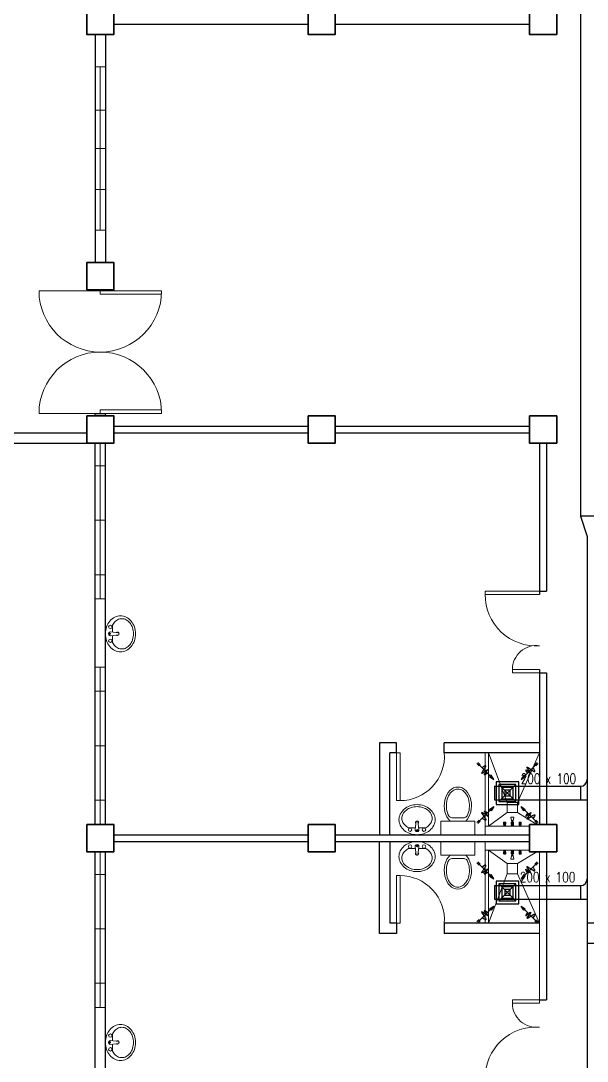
# Model space of a CAD drawing. Header units: millimetres. Extents: x 3 to 434, y 1 to 233.
# Drawn here: x 12.75 to 21.07, y 20.66 to 35.94 of the extents above; entities that cross this region are included whole.
import ezdxf

# ---------------------------------------------------------------- set-up
doc = ezdxf.new("R2010")
doc.units = ezdxf.units.MM
doc.header["$MEASUREMENT"] = 0
for name, color, linetype in [('AIR', 7, 'Continuous'), ('AIR-00', 8, 'Continuous'), ('AIR-03', 30, 'Continuous'), ('ducting label', 7, 'Continuous'), ('exhaust', 1, 'Continuous')]:
    doc.layers.add(name, color=color, linetype=linetype)
doc.styles.add('Arch-Dim', font='simplex.shx', dxfattribs={"width": 0.75})

# ---------------------------------------------------------------- blocks, each defined once
blk = doc.blocks.new('GRILL-C-IN')
at = {"layer": 'AIR-00', "ltscale": 3}
for p, q in [((-0.623, 0.601), (-0.674, 0.651)), ((-0.601, 0.623), (-0.651, 0.674)), ((-0.637, 0.637), (-0.3, 0.3)), ((0.637, 0.637), (0.3, 0.3)), ((0.601, 0.623), (0.651, 0.674)), ((0.623, 0.601), (0.674, 0.651)), ((-0.637, -0.637), (-0.3, -0.3)), ((0.637, -0.637), (0.3, -0.3)), ((-0.623, -0.601), (-0.674, -0.651)), ((-0.601, -0.623), (-0.651, -0.674)), ((0.601, -0.623), (0.651, -0.674)), ((0.623, -0.601), (0.674, -0.651))]:
    blk.add_line(p, q, dxfattribs=at)
at = {"layer": 'AIR-00', "color": 50}
for p, q in [((-0.188, 0.187), (0.187, -0.188)), ((0.187, 0.187), (-0.188, -0.188))]:
    blk.add_line(p, q, dxfattribs=at)
at = {"layer": 'AIR-00', "ltscale": 3}
for points in [[(-0.362, 0.393), (-0.393, 0.362), (-0.3, 0.3)], [(0.393, 0.362), (0.362, 0.393), (0.3, 0.3)], [(-0.362, -0.393), (-0.393, -0.362), (-0.3, -0.3)], [(0.393, -0.362), (0.362, -0.393), (0.3, -0.3)]]:
    blk.add_lwpolyline(points, close=True, dxfattribs=at)
at = {"layer": 'AIR-00', "color": 50}
for points in [[(-0.188, -0.188), (0.187, -0.188), (0.187, 0.187), (-0.188, 0.187)], [(-0.125, -0.125), (0.125, -0.125), (0.125, 0.125), (-0.125, 0.125)], [(-0.062, -0.062), (0.062, -0.062), (0.062, 0.062), (-0.062, 0.062)]]:
    blk.add_lwpolyline(points, close=True, dxfattribs=at)
at = {"layer": 'AIR-00', "ltscale": 3}
for points in [[(-0.441, 0.441), (-0.512, 0.404), (-0.432, 0.514), (-0.568, 0.43), (-0.477, 0.6), (-0.561, 0.561)], [(0.441, 0.441), (0.404, 0.512), (0.514, 0.432), (0.43, 0.568), (0.6, 0.477), (0.561, 0.561)], [(-0.441, -0.441), (-0.512, -0.404), (-0.432, -0.514), (-0.568, -0.43), (-0.477, -0.6), (-0.561, -0.561)], [(0.441, -0.441), (0.404, -0.512), (0.514, -0.432), (0.43, -0.568), (0.6, -0.477), (0.561, -0.561)]]:
    blk.add_spline(points, degree=3, dxfattribs=at)
for points in [[(-0.3, 0.3), (-0.362, 0.393), (-0.393, 0.362)], [(0.3, 0.3), (0.393, 0.362), (0.362, 0.393)], [(-0.3, -0.3), (-0.362, -0.393), (-0.393, -0.362)], [(0.3, -0.3), (0.393, -0.362), (0.362, -0.393)]]:
    blk.add_solid(points, dxfattribs=at)
at = {"layer": 'AIR-03', "color": 6}
blk.add_lwpolyline([(-0.25, -0.25), (0.25, -0.25), (0.25, 0.25), (-0.25, 0.25)], close=True, dxfattribs=at)

msp = doc.modelspace()

# ---------------------------------------------------------------- linework, layer by layer
at = {"color": 8, "linetype": 'ByBlock', "lineweight": 25}
for p, q in [((14.12, 35.887), (16.97, 35.887)), ((17.37, 35.887), (20.22, 35.887)), ((13.845, 35.737), (13.845, 32.387)), ((13.995, 35.737), (13.995, 32.387)), ((13.845, 31.987), (13.845, 31.974)), ((13.995, 31.987), (13.995, 31.974)), ((13.845, 31.077), (13.845, 31.071)), ((13.995, 31.077), (13.995, 31.071)), ((13.845, 30.174), (13.845, 30.162)), ((13.995, 30.174), (13.995, 30.162)), ((14.12, 29.987), (16.97, 29.987)), ((17.37, 29.987), (20.22, 29.987)), ((14.12, 29.887), (16.97, 29.887)), ((17.37, 29.887), (20.22, 29.887)), ((13.845, 24.137), (13.845, 29.737)), ((13.995, 24.137), (13.995, 29.737)), ((20.37, 29.737), (20.37, 27.512)), ((20.47, 29.737), (20.47, 27.562)), ((20.37, 27.562), (20.47, 27.562)), ((20.37, 26.412), (20.37, 24.137)), ((20.37, 26.362), (20.47, 26.362)), ((20.47, 26.362), (20.47, 24.137)), ((18.02, 25.337), (18.02, 23.987)), ((18.97, 25.187), (18.97, 25.337)), ((14.12, 23.987), (16.97, 23.987)), ((17.37, 23.987), (20.22, 23.987)), ((14.12, 23.887), (16.97, 23.887)), ((17.37, 23.887), (20.22, 23.887)), ((18.02, 22.537), (18.02, 23.887)), ((13.845, 18.137), (13.845, 23.737)), ((13.995, 18.137), (13.995, 23.737)), ((20.47, 23.737), (20.47, 21.562)), ((20.37, 21.562), (20.47, 21.562))]:
    msp.add_line(p, q, dxfattribs=at)
at = {"color": 8, "lineweight": 9}
for p, q in [((13.845, 35.262), (13.995, 35.262)), ((13.845, 34.062), (13.845, 35.262)), ((13.92, 32.862), (13.92, 35.262)), ((13.995, 35.262), (13.995, 32.862)), ((13.845, 34.624), (13.995, 34.624)), ((13.845, 34.062), (13.845, 32.862)), ((13.845, 34.062), (13.995, 34.062)), ((13.845, 33.462), (13.995, 33.462)), ((13.995, 32.862), (13.845, 32.862)), ((14.193, 26.951), (14.071, 26.965)), ((14.193, 26.922), (14.071, 26.909)), ((18.555, 24.185), (18.542, 24.063)), ((18.584, 24.185), (18.598, 24.063)), ((18.92, 24.187), (18.92, 23.987)), ((19.42, 24.187), (18.92, 24.187)), ((19.26, 24.237), (19.08, 24.237)), ((19.42, 23.987), (19.42, 24.187)), ((19.843, 24.169), (19.84, 24.167)), ((19.84, 24.167), (19.84, 24.145)), ((19.873, 24.167), (19.84, 24.167)), ((19.84, 24.145), (19.842, 24.141)), ((19.842, 24.139), (19.842, 24.133)), ((19.843, 24.17), (19.843, 24.169)), ((19.869, 24.17), (19.843, 24.17)), ((19.869, 24.169), (19.843, 24.169)), ((19.843, 24.158), (19.843, 24.146)), ((19.843, 24.145), (19.85, 24.145)), ((19.85, 24.158), (19.85, 24.146)), ((19.862, 24.158), (19.862, 24.146)), ((19.869, 24.145), (19.862, 24.145)), ((19.869, 24.17), (19.869, 24.169)), ((19.869, 24.169), (19.873, 24.167)), ((19.869, 24.158), (19.869, 24.146)), ((19.87, 24.139), (19.87, 24.133)), ((19.873, 24.145), (19.871, 24.141)), ((19.873, 24.167), (19.873, 24.145)), ((19.958, 24.197), (19.949, 24.239)), ((19.951, 24.244), (19.989, 24.244)), ((19.957, 24.169), (19.953, 24.167)), ((19.962, 24.167), (19.953, 24.167)), ((19.953, 24.167), (19.953, 24.145)), ((19.953, 24.145), (19.955, 24.141)), ((19.956, 24.139), (19.956, 24.133)), ((19.962, 24.17), (19.957, 24.17)), ((19.957, 24.17), (19.957, 24.169)), ((19.962, 24.169), (19.957, 24.169)), ((19.957, 24.158), (19.957, 24.146)), ((19.957, 24.145), (19.962, 24.145)), ((19.982, 24.197), (19.958, 24.197)), ((19.958, 24.197), (19.958, 24.19)), ((19.982, 24.197), (19.958, 24.197)), ((19.958, 24.19), (19.982, 24.19)), ((19.962, 24.127), (19.962, 24.19)), ((19.977, 24.19), (19.977, 24.127)), ((19.983, 24.17), (19.977, 24.17)), ((19.983, 24.169), (19.977, 24.169)), ((19.987, 24.167), (19.977, 24.167)), ((19.983, 24.145), (19.977, 24.145)), ((19.982, 24.197), (19.991, 24.239)), ((19.982, 24.19), (19.982, 24.197)), ((19.983, 24.17), (19.983, 24.169)), ((19.983, 24.169), (19.987, 24.167)), ((19.983, 24.158), (19.983, 24.146)), ((19.987, 24.145), (19.984, 24.141)), ((19.984, 24.139), (19.984, 24.133)), ((19.987, 24.167), (19.987, 24.145)), ((20.07, 24.169), (20.067, 24.167)), ((20.1, 24.167), (20.067, 24.167)), ((20.067, 24.167), (20.067, 24.145)), ((20.067, 24.145), (20.069, 24.141)), ((20.097, 24.17), (20.07, 24.17)), ((20.07, 24.17), (20.07, 24.169)), ((20.097, 24.169), (20.07, 24.169)), ((20.07, 24.158), (20.07, 24.146)), ((20.07, 24.145), (20.078, 24.145)), ((20.07, 24.139), (20.07, 24.133)), ((20.077, 24.158), (20.077, 24.146)), ((20.097, 24.145), (20.089, 24.145)), ((20.09, 24.158), (20.09, 24.146)), ((20.097, 24.17), (20.097, 24.169)), ((20.097, 24.169), (20.1, 24.167)), ((20.097, 24.158), (20.097, 24.146)), ((20.1, 24.145), (20.098, 24.141)), ((20.098, 24.139), (20.098, 24.133)), ((20.1, 24.167), (20.1, 24.145)), ((18.92, 23.987), (19.42, 23.987)), ((19.839, 24.113), (19.843, 24.119)), ((19.839, 24.113), (19.839, 24.112)), ((19.873, 24.113), (19.839, 24.113)), ((19.873, 24.112), (19.839, 24.112)), ((19.87, 24.133), (19.842, 24.133)), ((19.842, 24.133), (19.843, 24.131)), ((19.87, 24.131), (19.843, 24.131)), ((19.87, 24.119), (19.843, 24.119)), ((19.845, 24.119), (19.845, 24.131)), ((19.868, 24.119), (19.868, 24.131)), ((19.87, 24.133), (19.87, 24.131)), ((19.873, 24.113), (19.87, 24.119)), ((19.873, 24.113), (19.873, 24.112)), ((19.941, 24.112), (19.953, 24.118)), ((19.999, 24.112), (19.941, 24.112)), ((19.953, 24.127), (19.987, 24.127)), ((19.953, 24.118), (19.953, 24.127)), ((19.953, 24.118), (19.987, 24.118)), ((19.987, 24.118), (19.953, 24.118)), ((19.962, 24.133), (19.956, 24.133)), ((19.956, 24.133), (19.957, 24.131)), ((19.962, 24.131), (19.957, 24.131)), ((19.959, 24.127), (19.959, 24.131)), ((19.977, 24.127), (19.962, 24.127)), ((19.984, 24.133), (19.977, 24.133)), ((19.983, 24.131), (19.977, 24.131)), ((19.981, 24.127), (19.981, 24.131)), ((19.984, 24.133), (19.983, 24.131)), ((19.987, 24.127), (19.987, 24.118)), ((19.987, 24.118), (19.999, 24.112)), ((20.066, 24.112), (20.07, 24.119)), ((20.101, 24.112), (20.066, 24.112)), ((20.101, 24.112), (20.066, 24.112)), ((20.066, 24.112), (20.066, 24.112)), ((20.07, 24.133), (20.07, 24.131)), ((20.098, 24.133), (20.07, 24.133)), ((20.097, 24.131), (20.07, 24.131)), ((20.097, 24.119), (20.07, 24.119)), ((20.072, 24.119), (20.072, 24.131)), ((20.095, 24.119), (20.095, 24.131)), ((20.098, 24.133), (20.097, 24.131)), ((20.101, 24.112), (20.097, 24.119)), ((20.101, 24.112), (20.101, 24.112)), ((18.92, 23.687), (18.92, 23.887)), ((18.92, 23.887), (19.42, 23.887)), ((19.42, 23.887), (19.42, 23.687)), ((18.555, 23.689), (18.542, 23.811)), ((18.584, 23.689), (18.598, 23.811)), ((19.42, 23.687), (18.92, 23.687)), ((19.839, 23.761), (19.839, 23.762)), ((19.873, 23.762), (19.839, 23.762)), ((19.839, 23.761), (19.843, 23.754)), ((19.873, 23.761), (19.839, 23.761)), ((19.84, 23.728), (19.842, 23.732)), ((19.84, 23.706), (19.84, 23.728)), ((19.843, 23.705), (19.84, 23.706)), ((19.873, 23.706), (19.84, 23.706)), ((19.842, 23.74), (19.843, 23.742)), ((19.842, 23.734), (19.842, 23.74)), ((19.87, 23.74), (19.842, 23.74)), ((19.87, 23.754), (19.843, 23.754)), ((19.87, 23.742), (19.843, 23.742)), ((19.843, 23.728), (19.85, 23.728)), ((19.843, 23.715), (19.843, 23.727)), ((19.843, 23.703), (19.843, 23.705)), ((19.869, 23.705), (19.843, 23.705)), ((19.869, 23.703), (19.843, 23.703)), ((19.845, 23.754), (19.845, 23.742)), ((19.85, 23.715), (19.85, 23.727)), ((19.869, 23.728), (19.862, 23.728)), ((19.862, 23.715), (19.862, 23.727)), ((19.868, 23.754), (19.868, 23.742)), ((19.869, 23.715), (19.869, 23.727)), ((19.869, 23.705), (19.873, 23.706)), ((19.869, 23.703), (19.869, 23.705)), ((19.873, 23.761), (19.87, 23.754)), ((19.87, 23.74), (19.87, 23.742)), ((19.87, 23.734), (19.87, 23.74)), ((19.873, 23.728), (19.871, 23.732)), ((19.873, 23.761), (19.873, 23.762)), ((19.873, 23.706), (19.873, 23.728)), ((19.941, 23.762), (19.953, 23.756)), ((19.999, 23.762), (19.941, 23.762)), ((19.953, 23.756), (19.987, 23.756)), ((19.987, 23.756), (19.953, 23.756)), ((19.953, 23.756), (19.953, 23.746)), ((19.953, 23.746), (19.987, 23.746)), ((19.953, 23.728), (19.955, 23.732)), ((19.953, 23.706), (19.953, 23.728)), ((19.962, 23.706), (19.953, 23.706)), ((19.957, 23.705), (19.953, 23.706)), ((19.956, 23.74), (19.957, 23.742)), ((19.962, 23.74), (19.956, 23.74)), ((19.956, 23.734), (19.956, 23.74)), ((19.962, 23.742), (19.957, 23.742)), ((19.957, 23.728), (19.962, 23.728)), ((19.957, 23.715), (19.957, 23.727)), ((19.962, 23.705), (19.957, 23.705)), ((19.957, 23.703), (19.957, 23.705)), ((19.962, 23.703), (19.957, 23.703)), ((19.958, 23.676), (19.958, 23.684)), ((19.958, 23.684), (19.982, 23.684)), ((19.959, 23.746), (19.959, 23.742)), ((19.962, 23.746), (19.962, 23.684)), ((19.977, 23.746), (19.962, 23.746)), ((19.977, 23.684), (19.977, 23.746)), ((19.983, 23.742), (19.977, 23.742)), ((19.984, 23.74), (19.977, 23.74)), ((19.983, 23.728), (19.977, 23.728)), ((19.987, 23.706), (19.977, 23.706)), ((19.983, 23.705), (19.977, 23.705)), ((19.983, 23.703), (19.977, 23.703)), ((19.981, 23.746), (19.981, 23.742)), ((19.982, 23.684), (19.982, 23.676)), ((19.984, 23.74), (19.983, 23.742)), ((19.983, 23.715), (19.983, 23.727)), ((19.983, 23.705), (19.987, 23.706)), ((19.983, 23.703), (19.983, 23.705)), ((19.984, 23.734), (19.984, 23.74)), ((19.987, 23.728), (19.984, 23.732)), ((19.987, 23.756), (19.999, 23.762)), ((19.987, 23.746), (19.987, 23.756)), ((19.987, 23.706), (19.987, 23.728)), ((20.101, 23.762), (20.066, 23.762)), ((20.066, 23.761), (20.066, 23.762)), ((20.101, 23.761), (20.066, 23.761)), ((20.066, 23.761), (20.07, 23.754)), ((20.067, 23.728), (20.069, 23.732)), ((20.067, 23.706), (20.067, 23.728)), ((20.1, 23.706), (20.067, 23.706)), ((20.07, 23.705), (20.067, 23.706)), ((20.097, 23.754), (20.07, 23.754)), ((20.07, 23.74), (20.07, 23.742)), ((20.097, 23.742), (20.07, 23.742)), ((20.098, 23.74), (20.07, 23.74)), ((20.07, 23.734), (20.07, 23.74)), ((20.07, 23.728), (20.078, 23.728)), ((20.07, 23.715), (20.07, 23.727)), ((20.097, 23.705), (20.07, 23.705)), ((20.07, 23.703), (20.07, 23.705)), ((20.097, 23.703), (20.07, 23.703)), ((20.072, 23.754), (20.072, 23.742)), ((20.077, 23.715), (20.077, 23.727)), ((20.097, 23.728), (20.089, 23.728)), ((20.09, 23.715), (20.09, 23.727)), ((20.095, 23.754), (20.095, 23.742)), ((20.101, 23.761), (20.097, 23.754)), ((20.098, 23.74), (20.097, 23.742)), ((20.097, 23.715), (20.097, 23.727)), ((20.097, 23.705), (20.1, 23.706)), ((20.097, 23.703), (20.097, 23.705)), ((20.098, 23.734), (20.098, 23.74)), ((20.1, 23.728), (20.098, 23.732)), ((20.1, 23.706), (20.1, 23.728)), ((20.101, 23.761), (20.101, 23.762)), ((19.26, 23.637), (19.08, 23.637)), ((19.958, 23.676), (19.949, 23.634)), ((19.951, 23.63), (19.989, 23.63)), ((19.982, 23.676), (19.958, 23.676)), ((19.982, 23.676), (19.958, 23.676)), ((19.982, 23.676), (19.991, 23.634)), ((14.193, 20.951), (14.071, 20.965)), ((14.193, 20.922), (14.071, 20.909))]:
    msp.add_line(p, q, dxfattribs=at)
at = {"color": 8, "lineweight": 25}
for p, q in [((13.995, 32.387), (13.845, 32.387)), ((13.845, 31.987), (13.845, 31.974)), ((13.995, 31.974), (13.845, 31.974)), ((13.995, 31.987), (13.995, 31.974)), ((13.845, 30.174), (13.995, 30.174)), ((13.845, 30.137), (13.845, 30.174)), ((13.995, 30.137), (13.995, 30.174)), ((10.72, 29.887), (13.72, 29.887)), ((10.72, 29.737), (13.72, 29.737))]:
    msp.add_line(p, q, dxfattribs=at)
at = {"color": 8, "lineweight": 13}
for p, q in [((13.92, 31.974), (13.02, 31.974)), ((14.82, 31.974), (13.92, 31.974)), ((13.92, 31.974), (13.92, 31.924)), ((14.82, 31.924), (14.82, 31.974)), ((13.92, 31.924), (14.82, 31.924)), ((13.92, 30.174), (13.02, 30.174)), ((14.82, 30.224), (13.92, 30.224)), ((13.92, 30.224), (13.92, 30.174)), ((13.92, 30.174), (14.82, 30.174)), ((14.82, 30.174), (14.82, 30.224))]:
    msp.add_line(p, q, dxfattribs=at)
at = {"color": 8, "linetype": 'ByBlock', "lineweight": 9}
for p, q in [((13.92, 29.737), (13.92, 27.449)), ((13.845, 28.605), (13.845, 29.405)), ((13.845, 29.405), (13.995, 29.405)), ((13.995, 29.405), (13.995, 27.805)), ((13.845, 28.605), (13.995, 28.605)), ((13.995, 27.805), (13.845, 27.805)), ((13.845, 27.449), (13.995, 27.449)), ((13.845, 26.449), (13.995, 26.449)), ((13.92, 26.449), (13.92, 24.137)), ((13.845, 25.293), (13.845, 26.093)), ((13.845, 26.093), (13.995, 26.093)), ((13.995, 26.093), (13.995, 24.493)), ((13.845, 25.293), (13.995, 25.293)), ((13.995, 24.493), (13.845, 24.493)), ((20.22, 24.112), (19.57, 24.112)), ((13.92, 23.737), (13.92, 21.449)), ((20.22, 23.762), (19.57, 23.762)), ((13.845, 22.605), (13.845, 23.405)), ((13.845, 23.405), (13.995, 23.405)), ((13.995, 23.405), (13.995, 21.805)), ((13.845, 22.605), (13.995, 22.605)), ((13.995, 21.805), (13.845, 21.805)), ((13.845, 21.449), (13.995, 21.449))]:
    msp.add_line(p, q, dxfattribs=at)
at = {"color": 8, "linetype": 'ByBlock', "lineweight": 25, "ltscale": 0.3}
for p, q in [((18.27, 25.337), (18.02, 25.337)), ((18.27, 25.187), (18.27, 25.337)), ((20.37, 25.337), (18.97, 25.337)), ((18.27, 25.187), (18.17, 25.187)), ((18.17, 23.987), (18.17, 25.187)), ((20.37, 25.187), (18.97, 25.187)), ((18.17, 23.887), (18.17, 22.687)), ((18.27, 22.687), (18.17, 22.687)), ((18.27, 22.687), (18.27, 22.537)), ((20.37, 22.687), (18.97, 22.687)), ((18.97, 22.687), (18.97, 22.537)), ((18.27, 22.537), (18.02, 22.537)), ((20.37, 22.537), (18.97, 22.537))]:
    msp.add_line(p, q, dxfattribs=at)
at = {"color": 8, "linetype": 'ByBlock', "lineweight": 9, "ltscale": 0.3}
for p, q in [((19.895, 24.462), (19.62, 25.187)), ((20.045, 24.462), (20.37, 25.187)), ((19.895, 24.312), (19.62, 24.112)), ((20.045, 24.312), (20.329, 24.137)), ((19.895, 23.562), (19.62, 23.762)), ((20.045, 23.562), (20.329, 23.737)), ((19.895, 23.412), (19.62, 22.687)), ((20.045, 23.412), (20.37, 22.687))]:
    msp.add_line(p, q, dxfattribs=at)
at = {"color": 8, "linetype": 'ByBlock', "lineweight": 13}
msp.add_line((20.37, 23.737), (20.37, 21.512), dxfattribs=at)
at = {"color": 8, "linetype": 'ByBlock', "lineweight": 35}
for points in [[(13.72, 36.137), (14.12, 36.137), (14.12, 35.737), (13.72, 35.737)], [(16.97, 36.137), (17.37, 36.137), (17.37, 35.737), (16.97, 35.737)], [(20.22, 36.137), (20.62, 36.137), (20.62, 35.737), (20.22, 35.737)], [(13.72, 30.137), (14.12, 30.137), (14.12, 29.737), (13.72, 29.737)], [(16.97, 30.137), (17.37, 30.137), (17.37, 29.737), (16.97, 29.737)], [(20.22, 30.137), (20.62, 30.137), (20.62, 29.737), (20.22, 29.737)], [(13.72, 24.137), (14.12, 24.137), (14.12, 23.737), (13.72, 23.737)], [(16.97, 24.137), (17.37, 24.137), (17.37, 23.737), (16.97, 23.737)], [(20.22, 24.137), (20.62, 24.137), (20.62, 23.737), (20.22, 23.737)]]:
    msp.add_lwpolyline(points, close=True, dxfattribs=at)
at = {"color": 8, "lineweight": 9}
for points in [[(13.845, 32.862), (13.845, 35.262), (13.995, 35.262), (13.995, 32.862)], [(13.845, 35.262), (13.995, 35.262), (13.995, 32.862), (13.845, 32.862)], [(13.845, 29.737), (13.995, 29.737), (13.995, 27.449), (13.845, 27.449)], [(13.845, 26.449), (13.995, 26.449), (13.995, 24.137), (13.845, 24.137)], [(13.845, 23.737), (13.995, 23.737), (13.995, 21.449), (13.845, 21.449)]]:
    msp.add_lwpolyline(points, close=True, dxfattribs=at)
at = {"color": 8, "lineweight": 35}
msp.add_lwpolyline([(13.72, 31.987), (14.12, 31.987), (14.12, 32.387), (13.72, 32.387)], close=True, dxfattribs=at)
at = {"color": 8, "lineweight": 13, "ltscale": 0.03}
for points in [[(20.37, 27.512), (20.37, 27.562), (19.57, 27.562), (19.57, 27.512)], [(20.37, 26.362), (20.37, 26.412), (19.97, 26.412), (19.97, 26.362)], [(18.27, 25.187), (18.32, 25.187), (18.32, 24.487), (18.27, 24.487)], [(18.27, 22.687), (18.32, 22.687), (18.32, 23.387), (18.27, 23.387)], [(20.37, 21.562), (20.37, 21.512), (19.97, 21.512), (19.97, 21.562)]]:
    msp.add_lwpolyline(points, close=True, dxfattribs=at)
at = {"color": 8, "lineweight": 9}
for points in [[(14.216, 26.672, 0.11576), (14.298, 26.691, 0.104047), (14.372, 26.749, 0.090875), (14.42, 26.833, 0.083344), (14.437, 26.937, 0.083344), (14.42, 27.04, 0.090875), (14.372, 27.124, 0.104047), (14.298, 27.182, 0.11576), (14.216, 27.202, 0.11576), (14.133, 27.182, 0.104047), (14.06, 27.124, 0.090875), (14.012, 27.04, 0.083344), (13.995, 26.937, 0.083344), (14.012, 26.833, 0.090875), (14.06, 26.749, 0.104047), (14.133, 26.691, 0.11576)], [(18.835, 24.208, 0.11576), (18.816, 24.29, 0.104047), (18.757, 24.364, 0.090875), (18.673, 24.411, 0.083344), (18.57, 24.429, 0.083344), (18.466, 24.411, 0.090875), (18.383, 24.364, 0.104047), (18.324, 24.29, 0.11576), (18.305, 24.208, 0.11576), (18.324, 24.125, 0.104047), (18.383, 24.051, 0.090875), (18.466, 24.004, 0.083344), (18.57, 23.987, 0.083344), (18.673, 24.004, 0.090875), (18.757, 24.051, 0.104047), (18.816, 24.125, 0.11576)], [(18.835, 23.666, -0.11576), (18.816, 23.583, -0.104047), (18.757, 23.509, -0.090875), (18.673, 23.462, -0.083344), (18.57, 23.445, -0.083344), (18.466, 23.462, -0.090875), (18.383, 23.509, -0.104047), (18.324, 23.583, -0.11576), (18.305, 23.666, -0.11576), (18.324, 23.748, -0.104047), (18.383, 23.822, -0.090875), (18.466, 23.869, -0.083344), (18.57, 23.887, -0.083344), (18.673, 23.869, -0.090875), (18.757, 23.822, -0.104047), (18.816, 23.748, -0.11576)], [(14.216, 20.672, 0.11576), (14.298, 20.691, 0.104047), (14.372, 20.749, 0.090875), (14.42, 20.833, 0.083344), (14.437, 20.937, 0.083344), (14.42, 21.04, 0.090875), (14.372, 21.124, 0.104047), (14.298, 21.182, 0.11576), (14.216, 21.202, 0.11576), (14.133, 21.182, 0.104047), (14.06, 21.124, 0.090875), (14.012, 21.04, 0.083344), (13.995, 20.937, 0.083344), (14.012, 20.833, 0.090875), (14.06, 20.749, 0.104047), (14.133, 20.691, 0.11576)]]:
    msp.add_lwpolyline(points, format="xyb", close=True, dxfattribs=at)
for points in [[(14.237, 26.714, 0.124838), (14.299, 26.73, 0.105788), (14.357, 26.779, 0.086697), (14.393, 26.849, 0.076776), (14.407, 26.937, 0.076776), (14.393, 27.024, 0.086697), (14.357, 27.094, 0.105788), (14.299, 27.143, 0.124838), (14.237, 27.159, 0.124838), (14.174, 27.143, 0.105788), (14.117, 27.094, 0.040067), (14.097, 27.063), (14.097, 26.961, 0.040067)], [(14.097, 26.912), (14.097, 26.81, 0.040067), (14.117, 26.779, 0.105788), (14.174, 26.73, 0.124838), (14.237, 26.714, 0.124838)], [(18.792, 24.229, 0.124838), (18.777, 24.291, 0.105788), (18.727, 24.349, 0.086697), (18.657, 24.385, 0.076776), (18.57, 24.399, 0.076776), (18.482, 24.385, 0.086697), (18.413, 24.349, 0.105788), (18.363, 24.291, 0.124838), (18.347, 24.229, 0.124838), (18.363, 24.166, 0.105788), (18.413, 24.109, 0.040067), (18.443, 24.089), (18.546, 24.089, 0.040067)], [(18.594, 24.089), (18.697, 24.089, 0.040067), (18.727, 24.109, 0.105788), (18.777, 24.166, 0.124838), (18.792, 24.229, 0.124838)], [(18.792, 23.645, -0.124838), (18.777, 23.582, -0.105788), (18.727, 23.525, -0.086697), (18.657, 23.488, -0.076776), (18.57, 23.475, -0.076776), (18.482, 23.488, -0.086697), (18.413, 23.525, -0.105788), (18.363, 23.582, -0.124838), (18.347, 23.645, -0.124838), (18.363, 23.707, -0.105788), (18.413, 23.765, -0.040067), (18.443, 23.785), (18.546, 23.785, -0.040067)], [(18.594, 23.785), (18.697, 23.785, -0.040067), (18.727, 23.765, -0.105788), (18.777, 23.707, -0.124838), (18.792, 23.645, -0.124838)], [(14.237, 20.714, 0.124838), (14.299, 20.73, 0.105788), (14.357, 20.779, 0.086697), (14.393, 20.849, 0.076776), (14.407, 20.937, 0.076776), (14.393, 21.024, 0.086697), (14.357, 21.094, 0.105788), (14.299, 21.143, 0.124838), (14.237, 21.159, 0.124838), (14.174, 21.143, 0.105788), (14.117, 21.094, 0.040067), (14.097, 21.063), (14.097, 20.961, 0.040067)], [(14.097, 20.912), (14.097, 20.81, 0.040067), (14.117, 20.779, 0.105788), (14.174, 20.73, 0.124838), (14.237, 20.714, 0.124838)]]:
    msp.add_lwpolyline(points, format="xyb", dxfattribs=at)
at = {"color": 8, "linetype": 'ByBlock', "lineweight": 9, "ltscale": 0.3}
for points in [[(19.62, 24.112), (19.62, 25.187), (19.57, 25.187), (19.57, 23.987), (19.57, 23.987)], [(19.62, 23.762), (19.62, 22.687), (19.57, 22.687), (19.57, 23.887), (19.57, 23.887)]]:
    msp.add_lwpolyline(points, dxfattribs=at)
at = {"color": 8, "linetype": 'ByBlock', "lineweight": 9, "ltscale": 0.03}
for points in [[(19.895, 24.312), (20.045, 24.312), (20.045, 24.462), (19.895, 24.462)], [(19.895, 23.562), (20.045, 23.562), (20.045, 23.412), (19.895, 23.412)]]:
    msp.add_lwpolyline(points, close=True, dxfattribs=at)
at = {"color": 8, "lineweight": 9}
for centre, radius in [((14.068, 27.038), 0.0255), ((14.061, 26.937), 0.0095), ((14.068, 26.835), 0.0255), ((18.468, 24.06), 0.0255), ((18.57, 24.053), 0.0095), ((18.672, 24.06), 0.0255), ((18.468, 23.814), 0.0255), ((18.672, 23.814), 0.0255), ((18.57, 23.82), 0.0095), ((14.068, 21.038), 0.0255), ((14.061, 20.937), 0.0095), ((14.068, 20.835), 0.0255)]:
    msp.add_circle(centre, radius, dxfattribs=at)
at = {"color": 8, "lineweight": 13}
for centre, start, end in [((13.92, 31.974), 180, 0), ((13.92, 30.174), 0, 180)]:
    msp.add_arc(centre, 0.9, start, end, dxfattribs=at)
at = {"color": 8, "lineweight": 13, "ltscale": 0.03}
for centre, radius, start, end in [((20.321, 27.512), 0.752, 180, 273.6952), ((20.323, 26.412), 0.353, 82.3719, 180), ((18.32, 25.139), 0.652, 270, 4.2422), ((18.32, 22.735), 0.652, 355.7578, 90), ((20.323, 21.512), 0.353, 180, 277.6281), ((20.321, 20.412), 0.752, 86.3048, 180)]:
    msp.add_arc(centre, radius, start, end, dxfattribs=at)
at = {"color": 8, "lineweight": 9}
for centre, radius, start, end in [((14.068, 26.937), 0.028, 83.7545, 276.2455), ((14.17, 26.937), 0.025, 36.3068, 131.2022), ((14.17, 26.937), 0.025, 228.7978, 323.6932), ((14.099, 26.937), 0.0948, 351.2026, 8.7974), ((14.17, 26.937), 0.025, 341.3793, 18.6207), ((18.57, 24.162), 0.025, 126.3068, 221.2022), ((18.57, 24.091), 0.0948, 81.2026, 98.7974), ((18.57, 24.162), 0.025, 71.3793, 108.6207), ((18.57, 24.162), 0.025, 318.7978, 53.6932), ((19.08, 24.287), 0.05, 208.0084, 270), ((19.26, 24.287), 0.05, 270, 331.8499), ((18.57, 24.06), 0.028, 173.7545, 6.2455), ((18.57, 23.814), 0.028, 353.7545, 186.2455), ((18.57, 23.712), 0.025, 138.7978, 233.6932), ((18.57, 23.783), 0.0948, 261.2026, 278.7974), ((18.57, 23.712), 0.025, 251.3793, 288.6207), ((18.57, 23.712), 0.025, 306.3068, 41.2022), ((19.08, 23.587), 0.05, 90, 151.9916), ((19.26, 23.587), 0.05, 28.1501, 90), ((14.068, 20.937), 0.028, 83.7545, 276.2455), ((14.17, 20.937), 0.025, 36.3068, 131.2022), ((14.099, 20.937), 0.0948, 351.2026, 8.7974), ((14.17, 20.937), 0.025, 341.3793, 18.6207), ((14.17, 20.937), 0.025, 228.7978, 323.6932)]:
    msp.add_arc(centre, radius, start, end, dxfattribs=at)
for centre, major_axis, ratio, start_param, end_param in [((19.17, 24.412), (0, -0.275), 0.727273, 0.612555, 5.670631), ((19.831, 24.157), (0.00896, 0.00896), 1, 5.560378, 6.271464), ((19.828, 24.152), (-0.0118, 0.0118), 1, 3.273911, 3.406137), ((19.839, 24.146), (0.00268, 0.00268), 1, 4.870036, 5.497675), ((19.838, 24.139), (0.00268, 0.00268), 1, 5.497675, 5.991616), ((19.861, 24.158), (0.00738, 0.00738), 1, 1.497691, 2.282489), ((19.854, 24.146), (-0.00268, 0.00268), 1, 0.785286, 1.412925), ((19.861, 24.151), (0.00887, 0.00887), 1, 2.983721, 3.344735), ((19.856, 24.163), (-0.00268, 0.00268), 1, -1.497915, -0.073106), ((19.856, 24.144), (-0.00268, 0.00268), 1, 1.773938, 2.938226), ((19.851, 24.151), (0.00887, 0.00887), 1, 4.509022, 4.870036), ((19.852, 24.158), (-0.00738, 0.00738), 1, 4.000472, 4.78527), ((19.859, 24.146), (-0.00268, 0.00268), 1, 3.299239, 3.926878), ((19.882, 24.157), (-0.00896, 0.00896), 1, 0.011497, 0.722582), ((19.873, 24.146), (0.00268, 0.00268), 1, 2.356082, 2.983721), ((19.885, 24.152), (-0.0118, 0.0118), 1, 1.306028, 1.438253), ((19.874, 24.139), (0.00268, 0.00268), 1, 1.862141, 2.356082), ((19.953, 24.24), (0.00268, 0.00268), 1, 1.354119, 2.724181), ((19.944, 24.157), (-0.00896, 0.00896), 1, 3.989582, 4.700667), ((19.942, 24.152), (0.0118, 0.0118), 1, 4.844707, 4.976933), ((19.952, 24.139), (-0.00268, 0.00268), 1, 3.926878, 4.42082), ((19.953, 24.146), (-0.00268, 0.00268), 1, 3.299239, 3.926878), ((19.996, 24.157), (-0.00896, 0.00896), 1, 0.011497, 0.722582), ((19.987, 24.146), (-0.00268, 0.00268), 1, 0.785286, 1.412925), ((19.998, 24.152), (0.0118, 0.0118), 1, 2.876824, 3.009049), ((19.988, 24.139), (-0.00268, 0.00268), 1, 0.291344, 0.785286), ((20.058, 24.157), (0.00896, 0.00896), 1, 5.560378, 6.271464), ((20.055, 24.152), (-0.0118, 0.0118), 1, 3.273911, 3.406137), ((20.066, 24.139), (0.00268, 0.00268), 1, 5.497675, 5.991616), ((20.067, 24.146), (0.00268, 0.00268), 1, 4.870036, 5.497675), ((20.088, 24.158), (0.00738, 0.00738), 1, 1.497691, 2.282489), ((20.081, 24.146), (-0.00268, 0.00268), 1, 0.785286, 1.412925), ((20.088, 24.151), (0.00887, 0.00887), 1, 2.983721, 3.344735), ((20.084, 24.163), (-0.00268, 0.00268), 1, -1.497915, -0.073106), ((20.084, 24.144), (-0.00268, 0.00268), 1, 1.773938, 2.938226), ((20.079, 24.158), (-0.00738, 0.00738), 1, 4.000472, 4.78527), ((20.079, 24.151), (0.00887, 0.00887), 1, 4.509022, 4.870036), ((20.086, 24.146), (-0.00268, 0.00268), 1, 3.299239, 3.926878), ((20.109, 24.157), (-0.00896, 0.00896), 1, 0.011497, 0.722582), ((20.1, 24.146), (0.00268, 0.00268), 1, 2.356082, 2.983721), ((20.112, 24.152), (0.0118, 0.0118), 1, 2.876824, 3.009049), ((20.101, 24.139), (0.00268, 0.00268), 1, 1.862141, 2.356082), ((19.987, 23.633), (-0.00268, 0.00268), 1, 2.92514, 4.295202)]:
    msp.add_ellipse(centre, major_axis=major_axis, ratio=ratio, start_param=start_param, end_param=end_param, dxfattribs=at)
at = {"color": 8, "lineweight": 9, "extrusion": (-4.99074e-41, 2.88216e-41, -1)}
msp.add_ellipse((19.987, 24.24), major_axis=(0.00268, 0.00268), ratio=1, start_param=-0.216453, end_param=1.153609, dxfattribs=at)
at = {"color": 8, "lineweight": 9, "extrusion": (0, 0, -1)}
msp.add_ellipse((19.17, 23.462), major_axis=(0, 0.275), ratio=0.727273, start_param=0.612555, end_param=5.670631, dxfattribs=at)
at = {"color": 8, "lineweight": 9, "extrusion": (-4.99074e-41, -2.88216e-41, -1)}
for centre, major_axis, start_param, end_param in [((19.831, 23.716), (-0.00896, 0.00896), 2.418785, 3.129871), ((19.828, 23.721), (-0.0118, 0.0118), 1.703115, 1.83534), ((19.838, 23.734), (-0.00268, 0.00268), 2.356082, 2.850023), ((19.839, 23.727), (-0.00268, 0.00268), 1.728443, 2.356082), ((19.854, 23.727), (-0.00268, -0.00268), 0.785286, 1.412925), ((19.861, 23.716), (-0.00738, -0.00738), 6.21008, 6.994878), ((19.861, 23.722), (-0.00887, 0.00887), -0.157871, 0.203142), ((19.856, 23.729), (-0.00268, 0.00268), 0.203142, 1.36743), ((19.856, 23.711), (-0.00268, 0.00268), 3.214474, 4.639283), ((19.851, 23.722), (-0.00887, -0.00887), 2.938226, 3.299239), ((19.852, 23.716), (-0.00738, -0.00738), 4.000472, 4.78527), ((19.859, 23.727), (-0.00268, -0.00268), 3.299239, 3.926878), ((19.873, 23.727), (-0.00268, -0.00268), 0.785286, 1.412925), ((19.882, 23.716), (-0.00896, 0.00896), -1.559299, -0.848214), ((19.874, 23.734), (-0.00268, 0.00268), -1.279452, -0.785511), ((19.885, 23.721), (-0.0118, 0.0118), -0.264769, -0.132543), ((19.944, 23.716), (-0.00896, 0.00896), 2.418785, 3.129871), ((19.952, 23.734), (-0.00268, -0.00268), 3.926878, 4.42082), ((19.942, 23.721), (-0.0118, -0.0118), 3.273911, 3.406137), ((19.953, 23.727), (-0.00268, -0.00268), 3.299239, 3.926878), ((19.987, 23.727), (-0.00268, 0.00268), -0.785511, -0.157871), ((19.996, 23.716), (-0.00896, -0.00896), 0.011497, 0.722582), ((19.988, 23.734), (-0.00268, 0.00268), -1.279452, -0.785511), ((19.998, 23.721), (-0.0118, -0.0118), 1.306028, 1.438253), ((20.058, 23.716), (-0.00896, -0.00896), 3.989582, 4.700667), ((20.066, 23.734), (-0.00268, -0.00268), 3.926878, 4.42082), ((20.055, 23.721), (-0.0118, 0.0118), 1.703115, 1.83534), ((20.067, 23.727), (-0.00268, -0.00268), 3.299239, 3.926878), ((20.081, 23.727), (-0.00268, -0.00268), 0.785286, 1.412925), ((20.088, 23.716), (-0.00738, 0.00738), 4.639283, 5.424081), ((20.088, 23.722), (-0.00887, -0.00887), 1.412925, 1.773938), ((20.084, 23.729), (-0.00268, 0.00268), 0.203142, 1.36743), ((20.084, 23.711), (-0.00268, -0.00268), 4.78527, 6.21008), ((20.079, 23.722), (-0.00887, 0.00887), 1.36743, 1.728443), ((20.079, 23.716), (-0.00738, -0.00738), 4.000472, 4.78527), ((20.086, 23.727), (-0.00268, -0.00268), 3.299239, 3.926878), ((20.112, 23.721), (-0.0118, 0.0118), -0.264769, -0.132543), ((20.1, 23.727), (-0.00268, 0.00268), -0.785511, -0.157871), ((20.109, 23.716), (-0.00896, 0.00896), -1.559299, -0.848214), ((20.101, 23.734), (-0.00268, -0.00268), 0.291344, 0.785286), ((19.953, 23.633), (-0.00268, -0.00268), 6.066508, 7.43657)]:
    msp.add_ellipse(centre, major_axis=major_axis, ratio=1, start_param=start_param, end_param=end_param, dxfattribs=at)
at = {"color": 8, "lineweight": 9}
for points in [[(19.305, 24.263), (19.313, 24.28), (19.321, 24.298), (19.348, 24.389), (19.343, 24.476), (19.285, 24.608), (19.235, 24.649), (19.137, 24.662), (19.084, 24.636), (19.01, 24.525), (18.993, 24.442), (19.008, 24.328), (19.02, 24.293), (19.035, 24.263)], [(19.305, 23.61), (19.313, 23.594), (19.321, 23.576), (19.348, 23.485), (19.343, 23.397), (19.285, 23.266), (19.235, 23.225), (19.137, 23.211), (19.084, 23.237), (19.01, 23.348), (18.993, 23.432), (19.008, 23.546), (19.02, 23.581), (19.035, 23.61)]]:
    msp.add_open_spline(points, degree=3, knots=[0.937253, 0.937253, 0.937253, 0.937253, 1.185372, 1.185372, 2.113864, 2.113864, 3.042356, 3.042356, 3.970847, 3.970847, 4.899339, 4.899339, 5.346062, 5.346062, 5.346062, 5.346062], dxfattribs=at)
at = {"layer": 'exhaust'}
for p, q in [((20.968, 57.707), (20.968, 28.664)), ((21.468, 28.664), (20.968, 28.664)), ((20.968, 28.664), (21.068, 28.364)), ((21.068, 28.364), (21.068, 18.46)), ((19.705, 24.699), (20.968, 24.699)), ((19.705, 24.699), (19.705, 24.499)), ((20.968, 24.699), (20.968, 24.499)), ((19.705, 24.499), (21.068, 24.499)), ((19.706, 23.239), (20.968, 23.239)), ((19.706, 23.239), (19.706, 23.039)), ((20.968, 23.239), (20.968, 23.039)), ((19.706, 23.039), (21.068, 23.039)), ((21.268, 22.689), (21.068, 22.689)), ((21.268, 22.389), (21.068, 22.389))]:
    msp.add_line(p, q, dxfattribs=at)
for centre in [(20.968, 24.799), (20.968, 23.339)]:
    msp.add_arc(centre, 0.1, 270, 0, dxfattribs=at)

# ---------------------------------------------------------------- block references
at = {"layer": 'AIR', "xscale": 0.6658363358532475, "yscale": 0.6658363358532475, "zscale": 0.6658363358532475}
for p in [(19.898, 24.599), (19.898, 23.139)]:
    msp.add_blockref('GRILL-C-IN', p, dxfattribs=at)

# ---------------------------------------------------------------- texts
at = {"layer": 'ducting label', "color": 3, "linetype": 'Continuous', "lineweight": 25, "char_height": 0.15, "attachment_point": 1, "style": 'Arch-Dim'}
for insert in [(20.092, 24.885), (20.079, 23.438)]:
    msp.add_mtext_dynamic_manual_height_columns('\\A1;{\\C240;\\c2367469;200 x 100}', width=1.19515, gutter_width=1.011, heights=[0], dxfattribs=dict(at, insert=insert))

doc.saveas('drawing.dxf')
